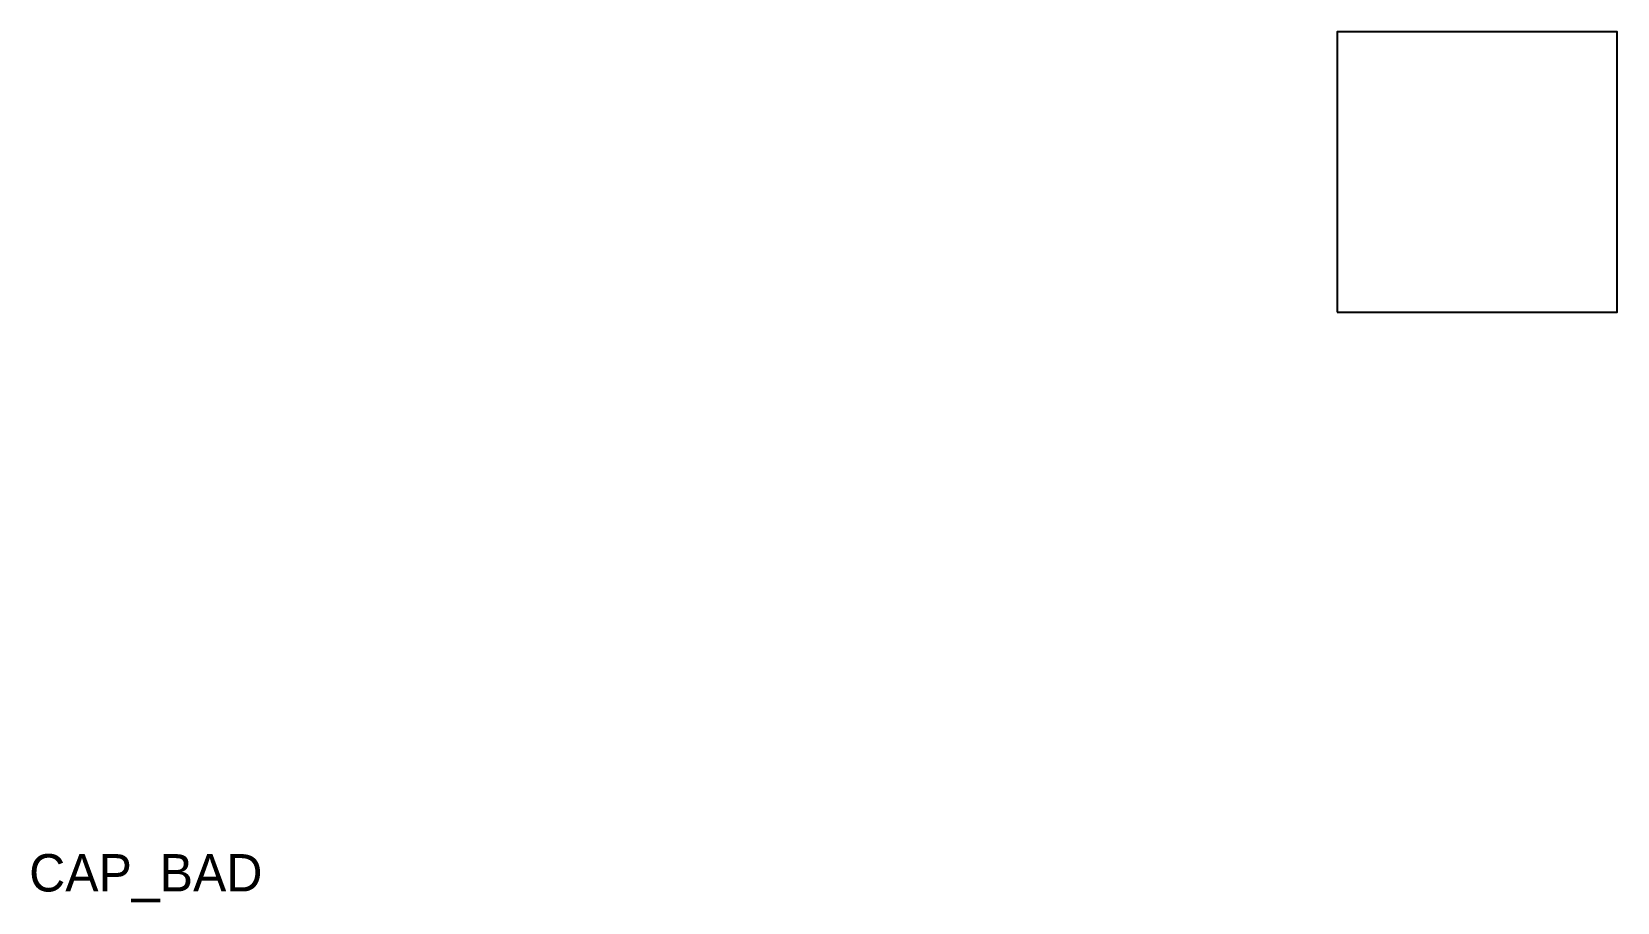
# Model space of a CAD drawing. Header units: metres. Extents: x 5 to 175, y -13 to 80.
import ezdxf

# ---------------------------------------------------------------- set-up
doc = ezdxf.new("R2010")
doc.units = ezdxf.units.M
doc.layers.add('ANNOTATION', color=7, linetype='Continuous')
doc.layers.add('OUTLINE', color=7, linetype='Continuous')

msp = doc.modelspace()

# ---------------------------------------------------------------- linework, layer by layer
at = {"layer": 'OUTLINE'}
msp.add_lwpolyline([(145, 50), (175, 50), (175, 80), (145, 80)], close=True, dxfattribs=at)

# ---------------------------------------------------------------- texts
at = {"layer": 'ANNOTATION'}
msp.add_text('CAP_BAD', height=4, dxfattribs=at).set_placement((5, -12))

doc.saveas('drawing.dxf')
